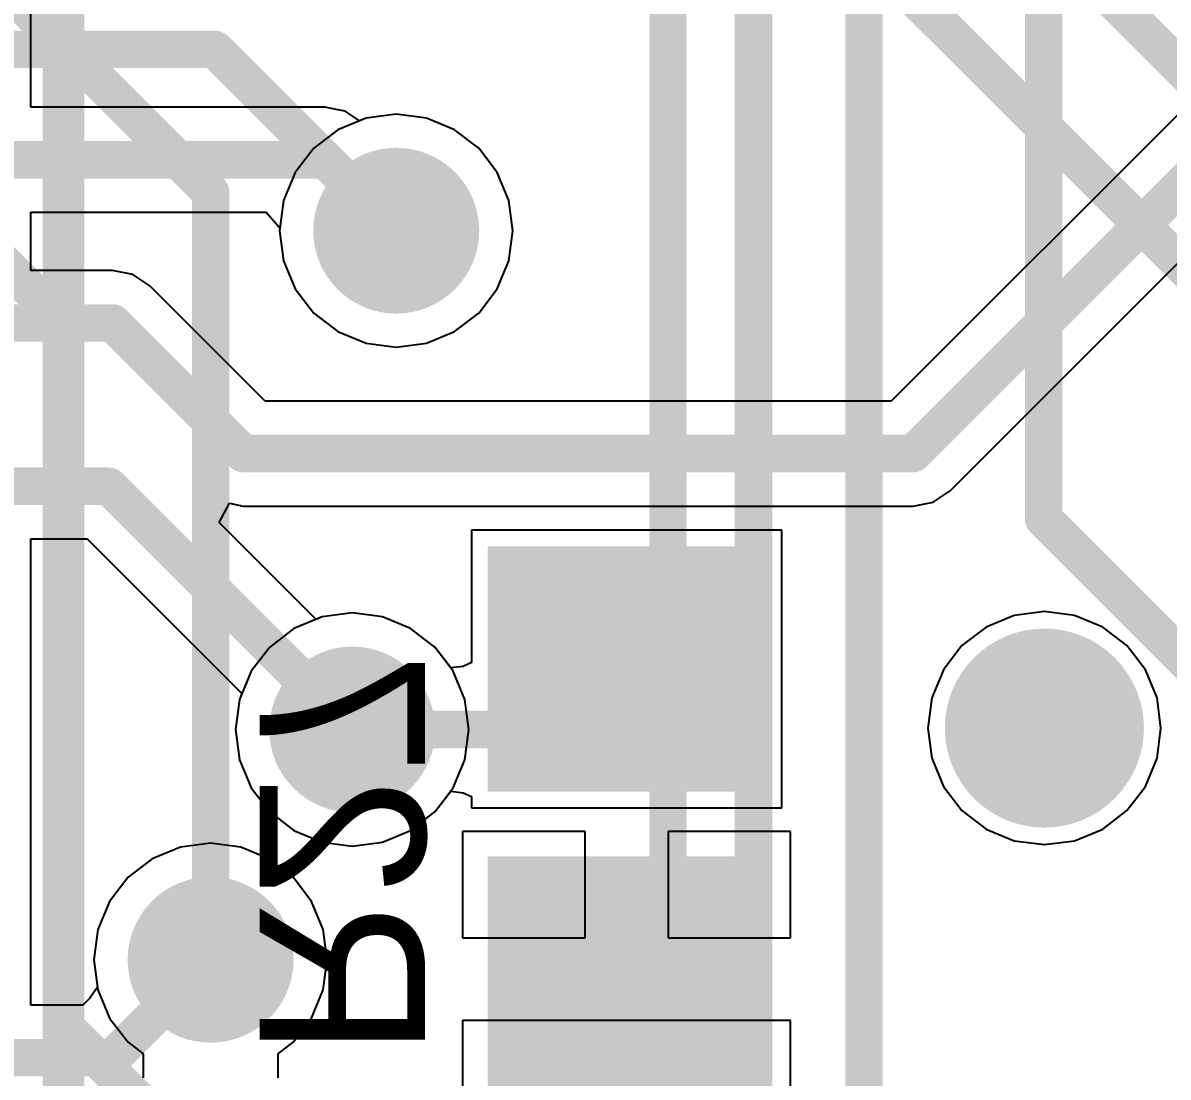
# Model space of a CAD drawing. Header units: millimetres. Extents: x 0 to 7.44, y -3.03 to 0.
# Drawn here: x 4.5059 to 4.782, y -1.3315 to -1.0772 of the extents above; entities that cross this region are included whole.
import ezdxf

# ---------------------------------------------------------------- set-up
doc = ezdxf.new("R2010")
doc.units = ezdxf.units.MM
doc.header["$MEASUREMENT"] = 0
for name, color, linetype in [('BottomLayer', 5, 'Continuous'), ('BottomOverlay', 54, 'Continuous'), ('BottomPaste', 16, 'Continuous'), ('BottomSolder', 6, 'Continuous'), ('MidLayer1', 16, 'Continuous'), ('MidLayer2', 76, 'Continuous'), ('MultiLayer', 9, 'Continuous'), ('TopLayer', 1, 'Continuous'), ('TopOverlay', 2, 'Continuous'), ('TopSolder', 216, 'Continuous'), ('ViaHoleLayer', 16, 'Continuous')]:
    doc.layers.add(name, color=color, linetype=linetype)

# ---------------------------------------------------------------- blocks, each defined once
blk = doc.blocks.new('STM32H743VIT6_61')
at = {"layer": 'TopOverlay', "const_width": 0.01}
blk.add_lwpolyline([(0.255937, -0.255937), (-0.255937, -0.255937)], dxfattribs=at)
blk = doc.blocks.new('RES_0805_B_206')
at = {"layer": 'BottomLayer'}
for points in [[(-0.0629921, -0.0295275), (-0.0118111, -0.0295275), (-0.0629921, 0.0295275), (-0.0118111, 0.0295275)], [(0.0118111, -0.0295275), (0.0629921, -0.0295275), (0.0118111, 0.0295275), (0.0629921, 0.0295275)]]:
    blk.add_solid(points, dxfattribs=at)
at = {"layer": 'BottomPaste'}
for points in [[(-0.0629921, -0.0295275), (-0.0118111, -0.0295275), (-0.0629921, 0.0295275), (-0.0118111, 0.0295275)], [(0.0118111, -0.0295275), (0.0629921, -0.0295275), (0.0118111, 0.0295275), (0.0629921, 0.0295275)]]:
    blk.add_solid(points, dxfattribs=at)
at = {"layer": 'BottomSolder'}
for points in [[(-0.0669921, -0.0335275), (-0.0078111, -0.0335275), (-0.0669921, 0.0335275), (-0.0078111, 0.0335275)], [(0.0078111, -0.0335275), (0.0669921, -0.0335275), (0.0078111, 0.0335275), (0.0669921, 0.0335275)]]:
    blk.add_solid(points, dxfattribs=at)

msp = doc.modelspace()

# ---------------------------------------------------------------- linework, layer by layer
at = {"layer": 'BottomLayer'}
for p, q in [((4.5886408, -1.10019), (4.5818601, -1.1029986)), ((4.5959174, -1.099232), (4.5886408, -1.10019)), ((4.603194, -1.10019), (4.5959174, -1.099232)), ((4.6099747, -1.1029986), (4.603194, -1.10019)), ((4.5818601, -1.1029986), (4.5760374, -1.1074665)), ((4.6157974, -1.1074665), (4.6099747, -1.1029986)), ((4.5760374, -1.1074665), (4.5715695, -1.1132893)), ((4.6202653, -1.1132893), (4.6157974, -1.1074665)), ((4.5715695, -1.1132893), (4.5687609, -1.1200699)), ((4.6230739, -1.1200699), (4.6202653, -1.1132893)), ((4.5687609, -1.1200699), (4.5678029, -1.1273465)), ((4.6240319, -1.1273465), (4.6230739, -1.1200699)), ((4.5678029, -1.1273465), (4.5687609, -1.1346231)), ((4.6230739, -1.1346231), (4.6240319, -1.1273465)), ((4.5687609, -1.1346231), (4.5715695, -1.1414037)), ((4.6202653, -1.1414037), (4.6230739, -1.1346231)), ((4.5715695, -1.1414037), (4.5760374, -1.1472265)), ((4.6157974, -1.1472265), (4.6202653, -1.1414037)), ((4.5760374, -1.1472265), (4.5818601, -1.1516944)), ((4.6099747, -1.1516944), (4.6157974, -1.1472265)), ((4.5818601, -1.1516944), (4.5886408, -1.154503)), ((4.603194, -1.154503), (4.6099747, -1.1516944)), ((4.5886408, -1.154503), (4.5959174, -1.155461)), ((4.5959174, -1.155461), (4.603194, -1.154503)), ((4.6888582, -1.1995749), (4.6140552, -1.1995749)), ((4.6140552, -1.1995749), (4.6140552, -1.2314478)), ((4.6888582, -1.2665039), (4.6888582, -1.1995749)), ((4.5853071, -1.2195233), (4.5780305, -1.2204813)), ((4.5925837, -1.2204813), (4.5853071, -1.2195233)), ((4.75213, -1.219173), (4.7448534, -1.220131)), ((4.7594066, -1.220131), (4.75213, -1.219173)), ((4.5780305, -1.2204813), (4.5712499, -1.2232899)), ((4.5993643, -1.2232899), (4.5925837, -1.2204813)), ((4.7448534, -1.220131), (4.7380727, -1.2229396)), ((4.7661873, -1.2229396), (4.7594066, -1.220131)), ((4.5712499, -1.2232899), (4.5654271, -1.2277578)), ((4.6051871, -1.2277578), (4.5993643, -1.2232899)), ((4.7380727, -1.2229396), (4.73225, -1.2274075)), ((4.77201, -1.2274075), (4.7661873, -1.2229396)), ((4.5654271, -1.2277578), (4.5609592, -1.2335805)), ((4.6090552, -1.2327988), (4.6051871, -1.2277578)), ((4.73225, -1.2274075), (4.7277821, -1.2332303)), ((4.7764779, -1.2332303), (4.77201, -1.2274075)), ((4.5609592, -1.2335805), (4.5581506, -1.2403612)), ((4.6120696, -1.2324102), (4.6090552, -1.2327988)), ((4.6140552, -1.2314478), (4.6120696, -1.2324102)), ((4.7277821, -1.2332303), (4.7249735, -1.2400109)), ((4.7792865, -1.2400109), (4.7764779, -1.2332303)), ((4.5581506, -1.2403612), (4.5571926, -1.2476378)), ((4.7249735, -1.2400109), (4.7240155, -1.2472875)), ((4.7802445, -1.2472875), (4.7792865, -1.2400109)), ((4.7240155, -1.2472875), (4.7249735, -1.2545641)), ((4.7792865, -1.2545641), (4.7802445, -1.2472875)), ((4.5571926, -1.2476378), (4.5581506, -1.2549144)), ((4.5581506, -1.2549144), (4.5609592, -1.2616951)), ((4.7249735, -1.2545641), (4.7277821, -1.2613447)), ((4.7764779, -1.2613447), (4.7792865, -1.2545641)), ((4.7277821, -1.2613447), (4.73225, -1.2671675)), ((4.77201, -1.2671675), (4.7764779, -1.2613447)), ((4.5609592, -1.2616951), (4.5654271, -1.2675178)), ((4.6051871, -1.2675178), (4.6090552, -1.2624768)), ((4.6090552, -1.2624768), (4.6120696, -1.2628654)), ((4.6120696, -1.2628654), (4.6140552, -1.2638278)), ((4.6140552, -1.2638278), (4.6140552, -1.2665039)), ((4.6140552, -1.2665039), (4.6888582, -1.2665039)), ((4.5654271, -1.2675178), (4.5712499, -1.2719857)), ((4.5993643, -1.2719857), (4.6051871, -1.2675178)), ((4.73225, -1.2671675), (4.7380727, -1.2716354)), ((4.7661873, -1.2716354), (4.77201, -1.2671675)), ((4.5712499, -1.2719857), (4.5780305, -1.2747943)), ((4.5925837, -1.2747943), (4.5993643, -1.2719857)), ((4.6414568, -1.2722521), (4.6119292, -1.2722521)), ((4.6119292, -1.2722521), (4.6119292, -1.2978425)), ((4.6414568, -1.2978425), (4.6414568, -1.2722521)), ((4.6909842, -1.2722521), (4.6614568, -1.2722521)), ((4.6614568, -1.2722521), (4.6614568, -1.2978425)), ((4.6909842, -1.2978425), (4.6909842, -1.2722521)), ((4.7380727, -1.2716354), (4.7448534, -1.274444)), ((4.7594066, -1.274444), (4.7661873, -1.2716354)), ((4.5511811, -1.2750352), (4.5439045, -1.2759932)), ((4.5584577, -1.2759932), (4.5511811, -1.2750352)), ((4.5780305, -1.2747943), (4.5853071, -1.2757523)), ((4.5853071, -1.2757523), (4.5925837, -1.2747943)), ((4.7448534, -1.274444), (4.75213, -1.275402)), ((4.75213, -1.275402), (4.7594066, -1.274444)), ((4.5439045, -1.2759932), (4.5371239, -1.2788018)), ((4.5652383, -1.2788018), (4.5584577, -1.2759932)), ((4.5371239, -1.2788018), (4.5313011, -1.2832697)), ((4.5710611, -1.2832697), (4.5652383, -1.2788018)), ((4.5313011, -1.2832697), (4.5268332, -1.2890925)), ((4.575529, -1.2890925), (4.5710611, -1.2832697)), ((4.5268332, -1.2890925), (4.5240246, -1.2958731)), ((4.5783376, -1.2958731), (4.575529, -1.2890925)), ((4.5240246, -1.2958731), (4.5230666, -1.3031497)), ((4.5792956, -1.3031497), (4.5783376, -1.2958731)), ((4.6119292, -1.2978425), (4.6414568, -1.2978425)), ((4.6614568, -1.2978425), (4.6909842, -1.2978425)), ((4.5230666, -1.3031497), (4.5240246, -1.3104263)), ((4.5783376, -1.3104263), (4.5792956, -1.3031497)), ((4.5240246, -1.3104263), (4.5268332, -1.3172069)), ((4.575529, -1.3172069), (4.5783376, -1.3104263)), ((4.5268332, -1.3172069), (4.5313011, -1.3230297)), ((4.5710611, -1.3230297), (4.575529, -1.3172069)), ((4.6514568, -1.3178425), (4.6119292, -1.3178425)), ((4.6119292, -1.3178425), (4.6119292, -1.3434331)), ((4.6909842, -1.3178425), (4.6514568, -1.3178425)), ((4.6909842, -1.3434331), (4.6909842, -1.3178425)), ((4.5313011, -1.3230297), (4.5348337, -1.3257403)), ((4.5675285, -1.3257403), (4.5710611, -1.3230297)), ((4.5348337, -1.3257403), (4.534905, -1.3258725)), ((4.534905, -1.3258725), (4.534905, -1.331608)), ((4.5674572, -1.3258725), (4.5675285, -1.3257403)), ((4.5674572, -1.331608), (4.5674572, -1.3258725))]:
    msp.add_line(p, q, dxfattribs=at)
for points, const_width in [([(4.5859174, -1.1273465, 1), (4.6059174, -1.1273465, 1)], 0.02), ([(4.5753071, -1.2476378, 1), (4.5953071, -1.2476378, 1)], 0.02), ([(4.74213, -1.2472875, 1), (4.76213, -1.2472875, 1)], 0.02), ([(4.6491929, -1.2330394, 1), (4.6537205, -1.2330394, 1)], 0.0045275), ([(4.5830433, -1.2476378, 1), (4.5875709, -1.2476378, 1)], 0.0045275), ([(4.6345906, -1.2476378, 1), (4.6391182, -1.2476378, 1)], 0.0045275), ([(4.6345906, -1.2476378, 1), (4.6391182, -1.2476378, 1)], 0.0045275), ([(4.5411811, -1.3031497, 1), (4.5611811, -1.3031497, 1)], 0.02)]:
    msp.add_lwpolyline(points, format="xyb", close=True, dxfattribs=dict(at, const_width=const_width))
at = {"layer": 'BottomLayer', "const_width": 0.0090551}
for points in [[(4.6368544, -1.2476378), (4.6514567, -1.2330394)], [(4.5853071, -1.2476378), (4.6368544, -1.2476378)]]:
    msp.add_lwpolyline(points, dxfattribs=at)
at = {"layer": 'BottomSolder', "const_width": 0.024}
msp.add_lwpolyline([(4.74013, -1.2472875, 1), (4.76413, -1.2472875, 1)], format="xyb", close=True, dxfattribs=at)
at = {"layer": 'MidLayer1', "const_width": 0.0090551}
for points in [[(4.708652, -1.610233), (4.708652, -0.9878833)], [(4.6820079, -1.4115656), (4.6820079, -1.0087796)], [(4.7519685, -1.1968503), (4.7519685, -1.0078741)], [(4.6614174, -1.3622048), (4.6614174, -1.0236221)], [(4.187252, -1.0836142), (4.5521851, -1.0836142)], [(4.5521851, -1.0836142), (4.5959174, -1.1273465)], [(4.7519685, -1.1968503), (4.7877874, -1.2326692)]]:
    msp.add_lwpolyline(points, dxfattribs=at)
at = {"layer": 'MidLayer1'}
for points, const_width in [([(4.5499213, -1.0836142, 1), (4.5544489, -1.0836142, 1)], 0.0045275), ([(4.5499213, -1.0836142, 1), (4.5544489, -1.0836142, 1)], 0.0045275), ([(4.5859174, -1.1273465, 1), (4.6059174, -1.1273465, 1)], 0.02), ([(4.5936536, -1.1273465, 1), (4.5981812, -1.1273465, 1)], 0.0045275), ([(4.7497047, -1.1968503, 1), (4.7542323, -1.1968503, 1)], 0.0045275), ([(4.7497047, -1.1968503, 1), (4.7542323, -1.1968503, 1)], 0.0045275), ([(4.5753071, -1.2476378, 1), (4.5953071, -1.2476378, 1)], 0.02), ([(4.74213, -1.2472875, 1), (4.76213, -1.2472875, 1)], 0.02), ([(4.5411811, -1.3031497, 1), (4.5611811, -1.3031497, 1)], 0.02)]:
    msp.add_lwpolyline(points, format="xyb", close=True, dxfattribs=dict(at, const_width=const_width))
at = {"layer": 'MidLayer2', "const_width": 0.0090551}
for points in [[(4.3318504, -0.635), (5.0629894, -1.366139)], [(4.3370079, -0.6874016), (4.996063, -1.3464567)], [(4.4976496, -1.0645788), (4.5511811, -1.1181103)], [(4.4535433, -1.0874016), (4.515748, -1.1496063)], [(4.5511811, -1.3031497), (4.5511811, -1.1181103)], [(4.515748, -1.3188976), (4.515748, -1.1496063)], [(4.515748, -1.3188976), (4.5511811, -1.3543308)]]:
    msp.add_lwpolyline(points, dxfattribs=at)
at = {"layer": 'MidLayer2'}
for points, const_width in [([(4.5859174, -1.1273465, 1), (4.6059174, -1.1273465, 1)], 0.02), ([(4.5489173, -1.1181103, 1), (4.5534449, -1.1181103, 1)], 0.0045275), ([(4.5489173, -1.1181103, 1), (4.5534449, -1.1181103, 1)], 0.0045275), ([(4.5134842, -1.1496063, 1), (4.5180118, -1.1496063, 1)], 0.0045275), ([(4.5134842, -1.1496063, 1), (4.5180118, -1.1496063, 1)], 0.0045275), ([(4.5753071, -1.2476378, 1), (4.5953071, -1.2476378, 1)], 0.02), ([(4.74213, -1.2472875, 1), (4.76213, -1.2472875, 1)], 0.02), ([(4.5411811, -1.3031497, 1), (4.5611811, -1.3031497, 1)], 0.02), ([(4.5489173, -1.3031497, 1), (4.5534449, -1.3031497, 1)], 0.0045275), ([(4.5134842, -1.3188976, 1), (4.5180118, -1.3188976, 1)], 0.0045275), ([(4.5134842, -1.3188976, 1), (4.5180118, -1.3188976, 1)], 0.0045275)]:
    msp.add_lwpolyline(points, format="xyb", close=True, dxfattribs=dict(at, const_width=const_width))
at = {"layer": 'MultiLayer', "const_width": 0.02}
for points in [[(4.5859174, -1.1273465, 1), (4.6059174, -1.1273465, 1)], [(4.5753071, -1.2476378, 1), (4.5953071, -1.2476378, 1)], [(4.74213, -1.2472875, 1), (4.76213, -1.2472875, 1)], [(4.5411811, -1.3031497, 1), (4.5611811, -1.3031497, 1)]]:
    msp.add_lwpolyline(points, format="xyb", close=True, dxfattribs=at)
at = {"layer": 'TopLayer'}
for p, q in [((4.507874, -1.0975918), (4.507874, -1.0649606)), ((4.7942085, -1.0894842), (4.715235, -1.1684579)), ((4.5788032, -1.0975918), (4.507874, -1.0975918)), ((4.5814765, -1.0981236), (4.5788032, -1.0975918)), ((4.5836407, -1.0985538), (4.5814765, -1.0981236)), ((4.5836412, -1.0985541), (4.5836407, -1.0985538)), ((4.583642, -1.0985543), (4.5836412, -1.0985541)), ((4.58553, -1.0998158), (4.583642, -1.0985543)), ((4.5870664, -1.1008421), (4.58553, -1.0998158)), ((4.5886408, -1.10019), (4.5870664, -1.1008421)), ((4.5959174, -1.099232), (4.5886408, -1.10019)), ((4.603194, -1.10019), (4.5959174, -1.099232)), ((4.6099747, -1.1029986), (4.603194, -1.10019)), ((4.6157974, -1.1074665), (4.6099747, -1.1029986)), ((4.6202653, -1.1132893), (4.6157974, -1.1074665)), ((4.7294135, -1.1900434), (4.8083871, -1.1110697)), ((4.6230739, -1.1200699), (4.6202653, -1.1132893)), ((4.6240319, -1.1273465), (4.6230739, -1.1200699)), ((4.507874, -1.1369618), (4.507874, -1.1228808)), ((4.507874, -1.1228808), (4.5645991, -1.1228808)), ((4.5645991, -1.1228808), (4.5678959, -1.1266401)), ((4.5678959, -1.1266401), (4.5678029, -1.1273465)), ((4.5678029, -1.1273465), (4.5687609, -1.1346231)), ((4.6230739, -1.1346231), (4.6240319, -1.1273465)), ((4.5275591, -1.1369618), (4.507874, -1.1369618)), ((4.532398, -1.1379243), (4.5275591, -1.1369618)), ((4.5687609, -1.1346231), (4.5715695, -1.1414037)), ((4.6202653, -1.1414037), (4.6230739, -1.1346231)), ((4.5365001, -1.1406653), (4.532398, -1.1379243)), ((4.5642927, -1.1684579), (4.5365001, -1.1406653)), ((4.5715695, -1.1414037), (4.5760374, -1.1472265)), ((4.6157974, -1.1472265), (4.6202653, -1.1414037)), ((4.5760374, -1.1472265), (4.5818601, -1.1516944)), ((4.6099747, -1.1516944), (4.6157974, -1.1472265)), ((4.5818601, -1.1516944), (4.5886408, -1.154503)), ((4.603194, -1.154503), (4.6099747, -1.1516944)), ((4.5886408, -1.154503), (4.5959174, -1.155461)), ((4.5959174, -1.155461), (4.603194, -1.154503)), ((4.715235, -1.1684579), (4.5642927, -1.1684579)), ((4.7253114, -1.1927844), (4.7294135, -1.1900434)), ((4.5532372, -1.1976859), (4.5557024, -1.19308)), ((4.5557024, -1.19308), (4.5590552, -1.1937469)), ((4.5590552, -1.1937469), (4.7204725, -1.1937469)), ((4.7204725, -1.1937469), (4.7253114, -1.1927844)), ((4.5766178, -1.2210665), (4.5532372, -1.1976859)), ((4.507874, -1.242126), (4.507874, -1.2016209)), ((4.507874, -1.2016209), (4.5214082, -1.2016209)), ((4.5214082, -1.2016209), (4.5587358, -1.2389485)), ((4.5853071, -1.2195233), (4.5780305, -1.2204813)), ((4.5925837, -1.2204813), (4.5853071, -1.2195233)), ((4.75213, -1.219173), (4.7448534, -1.220131)), ((4.7594066, -1.220131), (4.75213, -1.219173)), ((4.5780305, -1.2204813), (4.5766178, -1.2210665)), ((4.5993643, -1.2232899), (4.5925837, -1.2204813)), ((4.7448534, -1.220131), (4.7380727, -1.2229396)), ((4.7661873, -1.2229396), (4.7594066, -1.220131)), ((4.6051871, -1.2277578), (4.5993643, -1.2232899)), ((4.7380727, -1.2229396), (4.73225, -1.2274075)), ((4.77201, -1.2274075), (4.7661873, -1.2229396)), ((4.609655, -1.2335805), (4.6051871, -1.2277578)), ((4.73225, -1.2274075), (4.7277821, -1.2332303)), ((4.7764779, -1.2332303), (4.77201, -1.2274075)), ((4.6124636, -1.2403612), (4.609655, -1.2335805)), ((4.7277821, -1.2332303), (4.7249735, -1.2400109)), ((4.7792865, -1.2400109), (4.7764779, -1.2332303)), ((4.5587358, -1.2389485), (4.5581506, -1.2403612)), ((4.5581506, -1.2403612), (4.5571926, -1.2476378)), ((4.6134216, -1.2476378), (4.6124636, -1.2403612)), ((4.7249735, -1.2400109), (4.7240155, -1.2472875)), ((4.7802445, -1.2472875), (4.7792865, -1.2400109)), ((4.507874, -1.2814961), (4.507874, -1.242126)), ((4.7240155, -1.2472875), (4.7249735, -1.2545641)), ((4.7792865, -1.2545641), (4.7802445, -1.2472875)), ((4.5571926, -1.2476378), (4.5581506, -1.2549144)), ((4.6124636, -1.2549144), (4.6134216, -1.2476378)), ((4.5581506, -1.2549144), (4.5609592, -1.2616951)), ((4.609655, -1.2616951), (4.6124636, -1.2549144)), ((4.7249735, -1.2545641), (4.7277821, -1.2613447)), ((4.7764779, -1.2613447), (4.7792865, -1.2545641)), ((4.7277821, -1.2613447), (4.73225, -1.2671675)), ((4.77201, -1.2671675), (4.7764779, -1.2613447)), ((4.5609592, -1.2616951), (4.5654271, -1.2675178)), ((4.6051871, -1.2675178), (4.609655, -1.2616951)), ((4.5654271, -1.2675178), (4.5712499, -1.2719857)), ((4.5993643, -1.2719857), (4.6051871, -1.2675178)), ((4.73225, -1.2671675), (4.7380727, -1.2716354)), ((4.7661873, -1.2716354), (4.77201, -1.2671675)), ((4.5712499, -1.2719857), (4.5780305, -1.2747943)), ((4.5925837, -1.2747943), (4.5993643, -1.2719857)), ((4.7380727, -1.2716354), (4.7448534, -1.274444)), ((4.7594066, -1.274444), (4.7661873, -1.2716354)), ((4.5511811, -1.2750352), (4.5439045, -1.2759932)), ((4.5584577, -1.2759932), (4.5511811, -1.2750352)), ((4.5780305, -1.2747943), (4.5853071, -1.2757523)), ((4.5853071, -1.2757523), (4.5925837, -1.2747943)), ((4.7448534, -1.274444), (4.75213, -1.275402)), ((4.75213, -1.275402), (4.7594066, -1.274444)), ((4.5439045, -1.2759932), (4.5371239, -1.2788018)), ((4.5652383, -1.2788018), (4.5584577, -1.2759932)), ((4.5371239, -1.2788018), (4.5313011, -1.2832697)), ((4.5710611, -1.2832697), (4.5652383, -1.2788018)), ((4.507874, -1.3141272), (4.507874, -1.2814961)), ((4.5313011, -1.2832697), (4.5268332, -1.2890925)), ((4.575529, -1.2890925), (4.5710611, -1.2832697)), ((4.5268332, -1.2890925), (4.5240246, -1.2958731)), ((4.5783376, -1.2958731), (4.575529, -1.2890925)), ((4.5240246, -1.2958731), (4.5230666, -1.3031497)), ((4.5792956, -1.3031497), (4.5783376, -1.2958731)), ((4.5230666, -1.3031497), (4.5239419, -1.3097983)), ((4.5783376, -1.3104263), (4.5792956, -1.3031497)), ((4.5239419, -1.3097983), (4.5220621, -1.3124109)), ((4.575529, -1.3172069), (4.5783376, -1.3104263)), ((4.5220621, -1.3124109), (4.5203651, -1.3141272)), ((4.5203651, -1.3141272), (4.507874, -1.3141272)), ((4.5710611, -1.3230297), (4.575529, -1.3172069)), ((4.5675285, -1.3257403), (4.5710611, -1.3230297)), ((4.5674572, -1.3258725), (4.5675285, -1.3257403)), ((4.5674572, -1.331608), (4.5674572, -1.3258725))]:
    msp.add_line(p, q, dxfattribs=at)
at = {"layer": 'TopLayer', "const_width": 0.0090551}
for points in [[(4.7204725, -1.1811024), (4.8031496, -1.0984252)], [(4.468504, -1.1102363), (4.5788032, -1.1102363)], [(4.5788032, -1.1102363), (4.5959174, -1.1273465)], [(4.468504, -1.1496063), (4.5275591, -1.1496063)], [(4.5275591, -1.1496063), (4.5590552, -1.1811024)], [(4.5590552, -1.1811024), (4.7204725, -1.1811024)], [(4.468504, -1.1889764), (4.5266457, -1.1889764)], [(4.5266457, -1.1889764), (4.5853071, -1.2476378)], [(4.5275591, -1.3267717), (4.5511811, -1.3031497)], [(4.468504, -1.3267717), (4.5275591, -1.3267717)]]:
    msp.add_lwpolyline(points, dxfattribs=at)
at = {"layer": 'TopLayer'}
for points, const_width in [([(4.5765394, -1.1102363, 1), (4.581067, -1.1102363, 1)], 0.0045275), ([(4.5765394, -1.1102363, 1), (4.581067, -1.1102363, 1)], 0.0045275), ([(4.5859174, -1.1273465, 1), (4.6059174, -1.1273465, 1)], 0.02), ([(4.5936536, -1.1273465, 1), (4.5981812, -1.1273465, 1)], 0.0045275), ([(4.5252953, -1.1496063, 1), (4.5298229, -1.1496063, 1)], 0.0045275), ([(4.5252953, -1.1496063, 1), (4.5298229, -1.1496063, 1)], 0.0045275), ([(4.5567914, -1.1811024, 1), (4.561319, -1.1811024, 1)], 0.0045275), ([(4.5567914, -1.1811024, 1), (4.561319, -1.1811024, 1)], 0.0045275), ([(4.7182087, -1.1811024, 1), (4.7227363, -1.1811024, 1)], 0.0045275), ([(4.7182087, -1.1811024, 1), (4.7227363, -1.1811024, 1)], 0.0045275), ([(4.5243819, -1.1889764, 1), (4.5289095, -1.1889764, 1)], 0.0045275), ([(4.5243819, -1.1889764, 1), (4.5289095, -1.1889764, 1)], 0.0045275), ([(4.5753071, -1.2476378, 1), (4.5953071, -1.2476378, 1)], 0.02), ([(4.74213, -1.2472875, 1), (4.76213, -1.2472875, 1)], 0.02), ([(4.5830433, -1.2476378, 1), (4.5875709, -1.2476378, 1)], 0.0045275), ([(4.5411811, -1.3031497, 1), (4.5611811, -1.3031497, 1)], 0.02), ([(4.5489173, -1.3031497, 1), (4.5534449, -1.3031497, 1)], 0.0045275), ([(4.5252953, -1.3267717, 1), (4.5298229, -1.3267717, 1)], 0.0045275), ([(4.5252953, -1.3267717, 1), (4.5298229, -1.3267717, 1)], 0.0045275)]:
    msp.add_lwpolyline(points, format="xyb", close=True, dxfattribs=dict(at, const_width=const_width))
at = {"layer": 'TopSolder', "const_width": 0.024}
msp.add_lwpolyline([(4.74013, -1.2472875, 1), (4.76413, -1.2472875, 1)], format="xyb", close=True, dxfattribs=at)
at = {"layer": 'ViaHoleLayer', "const_width": 0.009561}
for points in [[(4.5911369, -1.1273465, 1), (4.6006979, -1.1273465, 1)], [(4.5805266, -1.2476378, 1), (4.5900876, -1.2476378, 1)], [(4.7473495, -1.2472875, 1), (4.7569105, -1.2472875, 1)], [(4.5464006, -1.3031497, 1), (4.5559616, -1.3031497, 1)]]:
    msp.add_lwpolyline(points, format="xyb", close=True, dxfattribs=at)

# ---------------------------------------------------------------- block references
for name, p, rotation in [('STM32H743VIT6_61', (4.7716536, -1.2283465), 270), ('RES_0805_B_206', (4.6514567, -1.270441), 90)]:
    msp.add_blockref(name, p, dxfattribs=dict(rotation=rotation))

# ---------------------------------------------------------------- texts
at = {"layer": 'BottomOverlay', "text_generation_flag": 2}
msp.add_text('R27', height=0.039894, rotation=270, dxfattribs=at).set_placement((4.5629921, -1.3267717))

doc.saveas('drawing.dxf')
